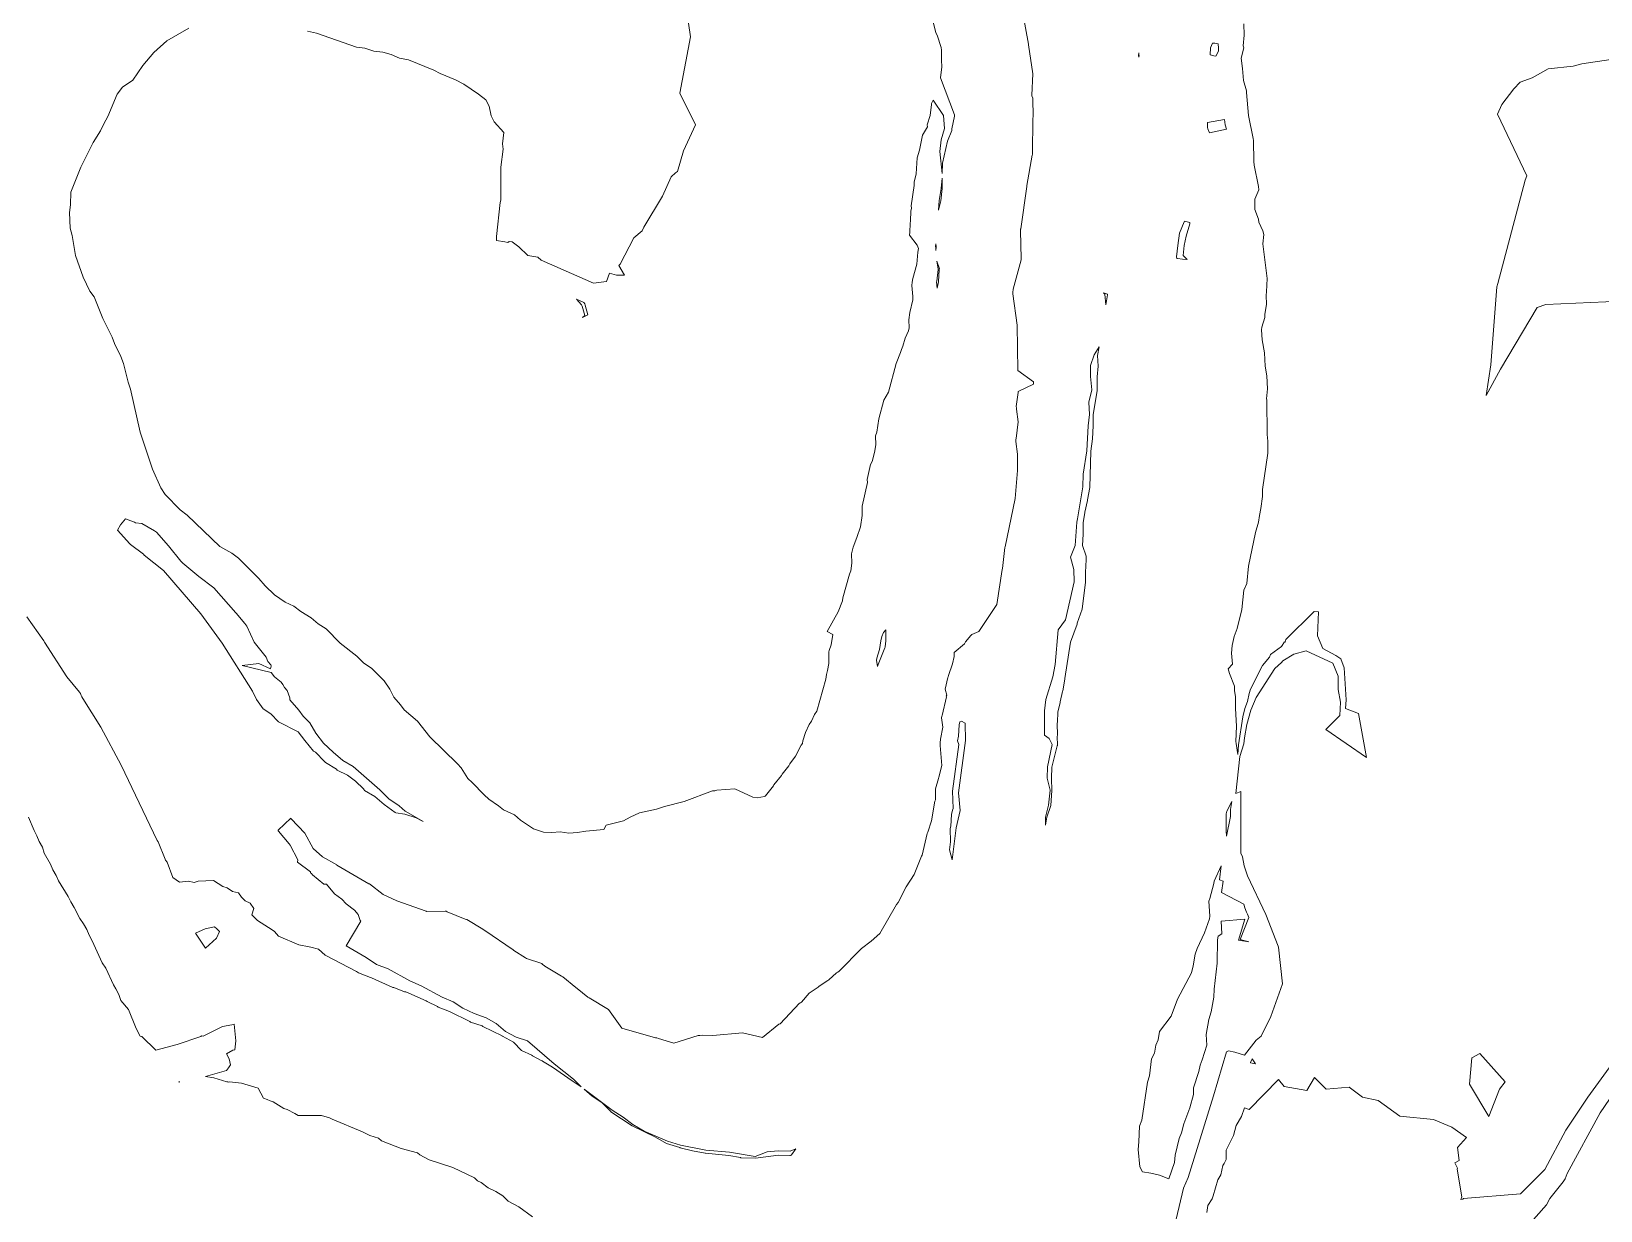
# Model space of a CAD drawing. Header units: metres. Extents: x 808187 to 810032, y 9155685 to 9157080.
# Drawn here: x 808641.2 to 808915.4, y 9156734.8 to 9156940.8 of the extents above; entities that cross this region are included whole.
import ezdxf

# ---------------------------------------------------------------- set-up
doc = ezdxf.new("R2010")
doc.units = ezdxf.units.M
doc.layers.add('C-TOPO-MAJR', color=9, linetype='Continuous')

msp = doc.modelspace()

# ---------------------------------------------------------------- linework, layer by layer
at = {"layer": 'C-TOPO-MAJR', "color": 9, "linetype": 'Continuous', "lineweight": 5}
for points, elevation in [([(808640.46, 9156838.5), (808643.42, 9156834.35), (808643.53, 9156834.1), (808647.42, 9156828.07), (808649.65, 9156825.38), (808649.81, 9156825.11), (808649.92, 9156824.79), (808650.08, 9156824.53), (808650.21, 9156824.27), (808653.4, 9156819.25), (808656.91, 9156812.62), (808663.24, 9156799.48), (808663.4, 9156799.22), (808664.59, 9156796.21), (808664.69, 9156796), (808664.96, 9156795.65), (808665.93, 9156793), (808667.11, 9156792.15), (808668.7, 9156792.33), (808669.67, 9156792.13), (808670.41, 9156792.32), (808673.09, 9156792.45), (808674.67, 9156791.39), (808675.42, 9156791.2), (808676.38, 9156790.55), (808677.42, 9156790.31), (808677.95, 9156789.54), (808678.57, 9156788.89), (808679.48, 9156788.5), (808680.08, 9156787.56), (808679.75, 9156786.47), (808680.72, 9156785.47), (808683.31, 9156783.87), (808683.7, 9156783.55), (808684.39, 9156782.73), (808687.96, 9156781.25), (808689.8, 9156780.86), (808690.07, 9156780.82), (808691.4, 9156780.48), (808692.56, 9156779.45), (808698.05, 9156776.57), (808698.38, 9156776.36), (808700.47, 9156775.5), (808700.65, 9156775.46), (808704.41, 9156773.79), (808704.55, 9156773.75), (808706.41, 9156773.04), (808706.63, 9156773.01), (808710.22, 9156771.46), (808710.41, 9156771.32), (808712.2, 9156770.43), (808712.32, 9156770.36), (808714.26, 9156769.59), (808717.85, 9156767.81), (808717.98, 9156767.74), (808719.99, 9156767.06), (808720.09, 9156766.98), (808723.46, 9156765.33), (808723.5, 9156765.3), (808723.56, 9156765.28), (808725.44, 9156764.21), (808726.85, 9156762.78), (808728.64, 9156761.94), (808728.68, 9156761.9), (808728.72, 9156761.88), (808728.77, 9156761.86), (808730.41, 9156760.97), (808730.48, 9156760.95), (808730.52, 9156760.91), (808732.28, 9156759.88), (808735.7, 9156757.48), (808737.29, 9156756.42), (808735.93, 9156757.77), (808732.58, 9156760.43), (808727.89, 9156764.43), (808725.93, 9156765.09), (808724.04, 9156766.11), (808722.42, 9156767.51), (808720.68, 9156768.47), (808718.61, 9156769.22), (808716.59, 9156770.17), (808714.92, 9156771.26), (808712.98, 9156772.06), (808709.31, 9156774.04), (808707.33, 9156774.91), (808703.6, 9156777.04), (808701.56, 9156777.78), (808699.73, 9156779.04), (808696.25, 9156781.05), (808698.78, 9156785.37), (808698.67, 9156785.48), (808698.33, 9156786.54), (808697.69, 9156787.29), (808696.23, 9156788.39), (808695.47, 9156789.21), (808694.21, 9156790.12), (808692.78, 9156791.83), (808692.35, 9156791.82), (808690.34, 9156793.47), (808690.19, 9156793.71), (808690.03, 9156793.79), (808690.01, 9156793.88), (808690.01, 9156793.99), (808687.71, 9156795.64), (808687.8, 9156796.05), (808686.45, 9156798.66), (808686.3, 9156798.87), (808684.43, 9156801.11), (808684.36, 9156801.13), (808684.36, 9156801.27), (808686.55, 9156803.33), (808686.64, 9156803.25), (808686.64, 9156803.25), (808688.99, 9156800.74), (808688.99, 9156800.73), (808689, 9156800.73), (808689, 9156800.72), (808690.46, 9156798.08), (808692.11, 9156796.59), (808694.59, 9156795.18), (808694.59, 9156795.17), (808700.17, 9156791.91), (808700.2, 9156791.9), (808700.25, 9156791.89), (808700.29, 9156791.87), (808702.72, 9156790.03), (808705.07, 9156788.9), (808710.21, 9156787.08), (808710.28, 9156787.07), (808713.53, 9156787.1), (808713.68, 9156787.08), (808713.89, 9156787.01), (808717.04, 9156785.72), (808717.33, 9156785.65), (808720.11, 9156783.94), (808720.33, 9156783.78), (808720.47, 9156783.73), (808725.39, 9156780.38), (808725.53, 9156780.26), (808727.57, 9156778.94), (808727.74, 9156778.85), (808730.4, 9156777.98), (808730.52, 9156777.82), (808730.81, 9156777.6), (808730.95, 9156777.48), (808733.86, 9156775.73), (808734.09, 9156775.65), (808736.34, 9156773.77), (808736.59, 9156773.59), (808738.44, 9156772.07), (808738.69, 9156771.99), (808742.05, 9156769.91), (808744.4, 9156766.67), (808750.28, 9156764.98), (808750.53, 9156764.96), (808750.78, 9156764.85), (808753.46, 9156764.06), (808757.7, 9156765.37), (808758.03, 9156765.38), (808758.56, 9156765.46), (808760.28, 9156765.39), (808765.48, 9156765.88), (808768.98, 9156765.06), (808771.8, 9156767.35), (808772.06, 9156767.44), (808775.42, 9156771.03), (808775.6, 9156771.11), (808775.78, 9156771.22), (808777.11, 9156772.78), (808778.68, 9156773.83), (808778.88, 9156774.01), (808780.39, 9156774.97), (808780.54, 9156775.13), (808781.91, 9156776.33), (808782.12, 9156776.45), (808782.34, 9156776.65), (808786.27, 9156780.59), (808787.95, 9156781.86), (808789.44, 9156783.22), (808792.35, 9156788.26), (808792.64, 9156788.64), (808794.05, 9156791.35), (808795.44, 9156793.54), (808796.73, 9156796.69), (808796.83, 9156796.9), (808797.75, 9156800.69), (808797.86, 9156800.93), (808798.49, 9156802.91), (808799.07, 9156806.32), (808799.18, 9156806.56), (808799.21, 9156808.45), (808799.68, 9156810.28), (808799.77, 9156810.51), (808800.28, 9156812.53), (808799.97, 9156816.05), (808800.01, 9156816.3), (808799.99, 9156816.54), (808800.05, 9156817.17), (808800.46, 9156819.25), (808800.24, 9156820.9), (808800.29, 9156821.15), (808800.36, 9156821.27), (808801.1, 9156824.53), (808801.07, 9156824.64), (808801.14, 9156824.85), (808800.88, 9156825.88), (808801.34, 9156827.92), (808801.37, 9156828.03), (808801.47, 9156828.25), (808802.14, 9156830.29), (808802.46, 9156831.62), (808802.47, 9156831.73), (808802.46, 9156832.32), (808804.24, 9156833.81), (808804.45, 9156834.16), (808805.34, 9156835.28), (808805.5, 9156835.46), (808806.76, 9156835.94), (808809.87, 9156840.66), (808810.83, 9156846.81), (808810.91, 9156846.95), (808811.29, 9156850.61), (808811.35, 9156850.77), (808813.09, 9156859.2), (808813.43, 9156863.39), (808813.47, 9156863.55), (808813.53, 9156863.89), (808813.52, 9156866.92), (808813.22, 9156869.14), (808813.21, 9156869.33), (808813.24, 9156869.5), (808813.29, 9156869.7), (808813.61, 9156872.59), (808813.31, 9156874.82), (808813.31, 9156875.04), (808813.29, 9156875.24), (808813.63, 9156877.68), (808813.62, 9156877.87), (808816.33, 9156879.16), (808816.32, 9156879.35), (808816.33, 9156879.55), (808813.58, 9156881.54), (808813.43, 9156889.47), (808812.68, 9156894.97), (808812.72, 9156895.36), (808812.76, 9156895.57), (808812.77, 9156895.78), (808814.15, 9156900.9), (808814.12, 9156901.01), (808814.13, 9156901.1), (808814.03, 9156905.92), (808814.02, 9156906.02), (808814.05, 9156906.23), (808814.07, 9156906.32), (808815.12, 9156913.68), (808815.13, 9156913.89), (808816.05, 9156919.15), (808816.11, 9156919.3), (808816.2, 9156925.69), (808816.22, 9156925.79), (808816.17, 9156929.13), (808816.01, 9156929.55), (808816.03, 9156929.67), (808816.17, 9156933.39), (808815.4, 9156938.44), (808815.4, 9156938.56), (808814.51, 9156943.64)], 2850), ([(808755.69, 9156944.6), (808756.39, 9156939.83), (808754.54, 9156929.97), (808757.28, 9156924.44), (808755.14, 9156919.92), (808754.12, 9156916.29), (808753.75, 9156916.06), (808753, 9156915.4), (808751.5, 9156912.01), (808748.23, 9156906.61), (808747.95, 9156905.96), (808746.48, 9156904.72), (808744.11, 9156900.13), (808743.87, 9156899.89), (808744.85, 9156898.18), (808743.43, 9156898.22), (808742.23, 9156898.57), (808741.74, 9156897.08), (808739.45, 9156896.81), (808730.29, 9156900.85), (808729.71, 9156901.36), (808727.96, 9156901.62), (808726.38, 9156903.17), (808725.26, 9156904.05), (808724.72, 9156904.08), (808724.45, 9156903.92), (808723.97, 9156904.04), (808722.48, 9156904.25), (808722.49, 9156904.91), (808722.49, 9156904.98), (808723.11, 9156910.92), (808723.23, 9156911.29), (808723.27, 9156917.09), (808723.64, 9156920.21), (808723.52, 9156921.13), (808723.76, 9156923.15), (808722.06, 9156924.98), (808721.57, 9156926.01), (808721.23, 9156927.73), (808720.65, 9156928.81), (808719.36, 9156929.8), (808716.81, 9156931.56), (808715.35, 9156932.33), (808712.64, 9156933.42), (808711.55, 9156934), (808707.12, 9156935.82), (808705.55, 9156936.09), (808704.07, 9156936.73), (808702.66, 9156937.14), (808701.07, 9156937.34), (808699.51, 9156937.83), (808698.04, 9156938.04), (808691.03, 9156940.45), (808689.47, 9156940.8)], 2860), ([(808668.78, 9156941.37), (808664.9, 9156939.13), (808662.65, 9156937.11), (808660.7, 9156934.81), (808658.99, 9156932.27), (808657.16, 9156931.06), (808656.24, 9156929.82), (808654.59, 9156925.93), (808653.89, 9156924.61), (808653.35, 9156923.4), (808652.02, 9156921.35), (808649.91, 9156917.06), (808648.15, 9156912.73), (808648.1, 9156910.51), (808647.9, 9156909.15), (808648.01, 9156906.4), (808648.36, 9156905.15), (808648.96, 9156901.64), (808650.29, 9156897.83), (808651.46, 9156895.43), (808652.19, 9156894.4), (808653.71, 9156890.66), (808655.34, 9156887.37), (808655.78, 9156886.24), (808656.89, 9156883.98), (808657.34, 9156882.77), (808658.17, 9156879.52), (808658.59, 9156878.3), (808660.26, 9156870.76), (808662.41, 9156864.31), (808663.86, 9156861.08), (808664.63, 9156859.91), (808667.21, 9156857.23), (808668.46, 9156856.28), (808674.16, 9156850.81), (808676.27, 9156849.62), (808677.4, 9156848.76), (808681, 9156845.19), (808682.06, 9156843.92), (808683.72, 9156842.36), (808685.6, 9156841.09), (808687.09, 9156840.37), (808688.32, 9156839.46), (808690.12, 9156838.34), (808691.37, 9156837.31), (808692.74, 9156836.41), (808695.18, 9156833.95), (808698.08, 9156831.68), (808699.29, 9156830.47), (808700.71, 9156829.5), (808702.87, 9156827.37), (808703.84, 9156825.9), (808704.58, 9156824.48), (808705.74, 9156823.14), (808706.36, 9156822.29), (808708.68, 9156820.32), (808710.87, 9156817.57), (808715.7, 9156812.84), (808716.3, 9156812.12), (808717.46, 9156810.29), (808718.26, 9156809.6), (808720.33, 9156807.4), (808721.13, 9156806.68), (808722.86, 9156805.53), (808723.71, 9156804.82), (808725.65, 9156803.91), (808726.7, 9156802.98), (808728.94, 9156801.47), (808730.69, 9156800.93), (808732.16, 9156800.87), (808733.62, 9156800.97), (808735.12, 9156800.75), (808736.62, 9156800.84), (808738.13, 9156801.1), (808741.22, 9156801.35), (808741.65, 9156802.15), (808744.66, 9156802.86), (808745.87, 9156803.53), (808747.48, 9156804.26), (808750.45, 9156804.91), (808751.83, 9156805.4), (808755.3, 9156806.24), (808760.23, 9156808.11), (808760.61, 9156808.12), (808760.96, 9156808.23), (808764.11, 9156808.45), (808767.25, 9156807.05), (808768.04, 9156806.91), (808769.3, 9156807.12), (808769.43, 9156807.18), (808769.51, 9156807.27), (808770.86, 9156809.03), (808770.95, 9156809.16), (808772.28, 9156810.83), (808772.38, 9156811.05), (808773.55, 9156812.52), (808773.74, 9156812.84), (808774.72, 9156814.19), (808775.71, 9156816.09), (808775.93, 9156816.41), (808776, 9156816.87), (808776.49, 9156818.31), (808777.1, 9156819.72), (808777.5, 9156820.27), (808778.06, 9156821.47), (808778.44, 9156822.05), (808780.05, 9156827.62), (808780.12, 9156828.47), (808780.33, 9156829.15), (808780.53, 9156830.37), (808780.56, 9156832.42), (808780.61, 9156832.62), (808780.95, 9156833.61), (808781.27, 9156835.46), (808780.27, 9156835.95), (808782.19, 9156839.42), (808782.91, 9156841.31), (808782.99, 9156841.85), (808784.18, 9156846), (808784.4, 9156846.56), (808784.55, 9156847.9), (808784.5, 9156849.52), (808784.8, 9156850.71), (808785.44, 9156852.36), (808786.08, 9156854.24), (808786.37, 9156856.24), (808786.39, 9156857.84), (808787.31, 9156861.96), (808787.24, 9156862.51), (808787.7, 9156864.63), (808787.85, 9156865.14), (808788.1, 9156865.65), (808788.53, 9156867.23), (808788.76, 9156868.57), (808788.71, 9156870.15), (808788.95, 9156870.76), (808789.27, 9156873.08), (808790.17, 9156876.37), (808790.97, 9156877.79), (808792.32, 9156882.79), (808793.09, 9156884.72), (808793.24, 9156885.23), (808793.45, 9156885.79), (808793.86, 9156887.18), (808794.44, 9156888.46), (808794.59, 9156889.01), (808794.52, 9156890.43), (808794.69, 9156891.7), (808795.24, 9156893.92), (808795.25, 9156894.5), (808795.02, 9156896.42), (808795.09, 9156897), (808795.2, 9156897.63), (808795.9, 9156900.1), (808796.08, 9156902.21), (808796.21, 9156902.84), (808795.97, 9156903.42), (808794.64, 9156905.19), (808794.71, 9156905.72), (808794.77, 9156907.2), (808794.84, 9156907.72), (808794.89, 9156909.39), (808795, 9156909.9), (808794.92, 9156910.32), (808795.45, 9156913.87), (808795.47, 9156914.47), (808795.82, 9156915.91), (808796, 9156918.67), (808796.4, 9156920.06), (808796.48, 9156920.64), (808796.93, 9156922.67), (808797.76, 9156924.12), (808797.73, 9156924.46), (808798.26, 9156926.11), (808798.51, 9156928), (808798.49, 9156928.2), (808798.77, 9156928.75), (808800.6, 9156926.12), (808800.73, 9156923.83), (808800.16, 9156921.83), (808799.95, 9156919.83), (808800.35, 9156915.95), (808800.42, 9156917.78), (808801.28, 9156921.6), (808802.03, 9156923.5), (808802.04, 9156923.76), (808802.53, 9156926), (808802.53, 9156926.2), (808800.04, 9156932.7), (808800.29, 9156934.61), (808800.29, 9156934.61), (808800.3, 9156934.95), (808800.23, 9156935.41), (808800.24, 9156937.53), (808800.16, 9156937.95), (808799.48, 9156940.13), (808799.25, 9156940.56), (808798.74, 9156942.68)], 2860), ([(808841.22, 9156733.32), (808842.53, 9156738.73), (808843.32, 9156740.61), (808847.75, 9156754.88), (808850.03, 9156762.55), (808850.35, 9156762.69), (808851.47, 9156762.46), (808853.13, 9156761.98), (808855.19, 9156764.56), (808856.07, 9156765.29), (808857.76, 9156768.68), (808859.81, 9156774.4), (808859.81, 9156774.43), (808859.08, 9156780.83), (808859.03, 9156781), (808856.9, 9156786.55), (808853.69, 9156793.28), (808853.1, 9156795.03), (808852.8, 9156796.58), (808852.5, 9156797.23), (808852.51, 9156808), (808851.62, 9156807.67), (808852.32, 9156814.1), (808853.05, 9156816.31), (808853.15, 9156817.4), (808853.56, 9156819.69), (808854.24, 9156822.23), (808855.17, 9156824.45), (808858.47, 9156829.47), (808859.63, 9156830.57), (808859.85, 9156830.82), (808861.76, 9156831.99), (808863.93, 9156832.59), (808868.58, 9156830.41), (808869.5, 9156828.18), (808869.5, 9156825.81), (808869.91, 9156823.61), (808869.84, 9156821.29), (808867.38, 9156818.82), (808874.48, 9156813.94), (808873.09, 9156821.62), (808870.81, 9156822.52), (808870.89, 9156824), (808870.56, 9156829.59), (808869.96, 9156831.19), (808869.11, 9156831.77), (808866.82, 9156833), (808865.93, 9156835.21), (808866.09, 9156839.38), (808865.34, 9156839.43), (808860.4, 9156834.59), (808860.25, 9156834.12), (808860.16, 9156834.13), (808859.63, 9156833.35), (808857.71, 9156831.96), (808857.54, 9156831.47), (808856.31, 9156830.01), (808854.18, 9156825.87), (808853.98, 9156825.14), (808853.7, 9156823.72), (808853.23, 9156822.5), (808852.87, 9156821.06), (808852.12, 9156816.17), (808852.02, 9156814.45), (808851.68, 9156816.41), (808851.65, 9156816.73), (808851.77, 9156819.41), (808851.57, 9156822.49), (808851.59, 9156824.63), (808851.43, 9156825.6), (808851.43, 9156826.41), (808850.51, 9156828.61), (808850.32, 9156829.45), (808851.06, 9156830.26), (808850.89, 9156832.18), (808851.01, 9156833.5), (808851.35, 9156835.08), (808851.87, 9156836.5), (808852.67, 9156839.78), (808853.07, 9156843.16), (808853.54, 9156844.36), (808853.88, 9156847.4), (808855.09, 9156853.25), (808855.63, 9156855.04), (808855.77, 9156856.25), (808856.03, 9156857.46), (808856.3, 9156859.57), (808856.29, 9156860.79), (808857.21, 9156867.12), (808857.22, 9156869.2), (808857.1, 9156870.37), (808857.07, 9156876.44), (808857.01, 9156876.63), (808857.2, 9156878.32), (808857.04, 9156880.64), (808856.77, 9156882.31), (808856.66, 9156884.66), (808856.25, 9156886.89), (808856.12, 9156888.68), (808856.18, 9156889.11), (808856.72, 9156890.79), (808856.73, 9156891.4), (808857.02, 9156893.09), (808856.94, 9156894.69), (808857.02, 9156895.31), (808857.11, 9156897.64), (808856.36, 9156903.65), (808856.53, 9156905.33), (808856.37, 9156905.93), (808855.69, 9156907.49), (808855.58, 9156908.01), (808854.96, 9156909.66), (808854.97, 9156911.45), (808855.64, 9156913.13), (808855.58, 9156913.67), (808854.84, 9156917.41), (808854.78, 9156918.05), (808854.74, 9156921.73), (808854.7, 9156922.07), (808853.83, 9156926.11), (808853.51, 9156930.09), (808853.53, 9156930.42), (808852.98, 9156932.18), (808852.83, 9156934.32), (808852.57, 9156936.13), (808853.02, 9156937.92), (808852.91, 9156938.27), (808853.09, 9156940.13), (808853.03, 9156942.1)], 2840), ([(808924.94, 9156937.04), (808912.06, 9156935.13), (808910.57, 9156934.74), (808906.22, 9156934.23), (808903.42, 9156932.68), (808901.34, 9156931.92), (808900.22, 9156930.74), (808898.12, 9156928.02), (808897.33, 9156926.35), (808902.47, 9156915.56), (808902.2, 9156914.82), (808897.44, 9156896.74), (808897.23, 9156896.19), (808896.18, 9156882.52), (808895.39, 9156877.21), (808897.89, 9156881.8), (808904.27, 9156892.53), (808905.82, 9156893.09), (808921.54, 9156893.77)], 2840), ([(808640.74, 9156803.51), (808641.71, 9156801.21), (808642.22, 9156800.28), (808642.6, 9156799.26), (808643.18, 9156798.29), (808643.49, 9156797.23), (808644.6, 9156795.32), (808645, 9156794.32), (808645.56, 9156793.35), (808645.99, 9156792.41), (808647.66, 9156789.66), (808648.15, 9156788.71), (808648.73, 9156787.77), (808649.73, 9156785.82), (808650.36, 9156784.92), (808650.91, 9156783.93), (808651.36, 9156782.91), (808651.89, 9156781.94), (808653.6, 9156778.06), (808654.24, 9156777.17), (808655.6, 9156774.23), (808656.01, 9156773.55), (808656.5, 9156772.53), (808656.9, 9156771.5), (808658.2, 9156769.92), (808659.56, 9156766.63), (808660.25, 9156765.29), (808660.53, 9156765.21), (808663.01, 9156762.8), (808666.73, 9156763.79), (808670.85, 9156765.24), (808670.97, 9156765.31), (808671.27, 9156765.3), (808674.63, 9156766.94), (808676.24, 9156767.25), (808676.67, 9156767.37), (808676.98, 9156764.46), (808676.79, 9156762.9), (808676.41, 9156762.83), (808675.34, 9156762.18), (808675.79, 9156761.33), (808676.04, 9156760.29), (808675.7, 9156759.76), (808675.32, 9156759.28), (808671.64, 9156758.2), (808673.13, 9156758.02), (808675.38, 9156757.32), (808675.56, 9156757.29), (808675.7, 9156757.24), (808675.88, 9156757.28), (808677.98, 9156757.09), (808680.87, 9156756.2), (808681.78, 9156754.43), (808682.46, 9156754.19), (808682.97, 9156753.95), (808683.48, 9156753.78), (808685.34, 9156752.66), (808685.95, 9156752.44), (808687.29, 9156751.79), (808687.88, 9156751.39), (808691.9, 9156751.39), (808693.35, 9156750.98), (808693.79, 9156750.76), (808699.08, 9156748.59), (808700.39, 9156747.93), (808701.87, 9156747.45), (808702.42, 9156746.98), (808705.87, 9156745.67), (808708.68, 9156744.87), (808709.11, 9156744.55), (808710.76, 9156743.67), (808714.84, 9156742.35), (808718.67, 9156740.51), (808719.2, 9156740.02), (808719.83, 9156739.71), (808721.05, 9156738.77), (808722.4, 9156738.16), (808723.59, 9156737.36), (808724.51, 9156736.47), (808726.37, 9156735.44), (808728.78, 9156733.71)], 2840), ([(808920.31, 9156764.48), (808913.12, 9156754.61), (808909.31, 9156748.84), (808905.64, 9156742), (808901.4, 9156737.72), (808891.39, 9156736.93), (808891.32, 9156736.81), (808890.94, 9156736.74), (808891.11, 9156737.22), (808890.32, 9156742.07), (808890.37, 9156742.2), (808889.91, 9156743.12), (808890.65, 9156743.54), (808890.39, 9156745.84), (808891.95, 9156747.56), (808889.35, 9156749.4), (808886.16, 9156750.74), (808880.27, 9156751.28), (808876.53, 9156754.06), (808873.75, 9156754.6), (808871.43, 9156756.39), (808867.4, 9156756.04), (808865.37, 9156758.06), (808864.02, 9156755.8), (808860.11, 9156756.48), (808859.09, 9156757.69), (808853.95, 9156752.47), (808853.15, 9156752.73), (808852.65, 9156751.25), (808851.73, 9156749.66), (808851.25, 9156747.93), (808849.94, 9156745.34), (808849.96, 9156743.73), (808849.62, 9156743.02), (808849.4, 9156742.66), (808849.05, 9156741.08), (808848.52, 9156740.15), (808847.7, 9156737.38), (808847.5, 9156736.86), (808846.74, 9156735.67), (808846.56, 9156734.48)], 2840), ([(808900.08, 9156729.22), (808905.91, 9156735.79), (808906.49, 9156736.92), (808908.83, 9156739.8), (808909.17, 9156740.36), (808909.53, 9156741.28), (808915.29, 9156751.89), (808919.53, 9156758.14)], 2840)]:
    msp.add_lwpolyline(points, dxfattribs=dict(at, elevation=elevation))
for points, elevation in [([(808847.18, 9156936.68), (808847.81, 9156936.5), (808848.15, 9156936.44), (808848.63, 9156937.36), (808848.62, 9156937.85), (808848.55, 9156938.64), (808848, 9156938.73), (808847.55, 9156938.75), (808847.22, 9156937.9), (808847.18, 9156936.68)], 2840), ([(808834.67, 9156936.51), (808834.73, 9156936.3), (808834.74, 9156936.55), (808834.73, 9156936.56), (808834.69, 9156937.02), (808834.65, 9156936.56), (808834.67, 9156936.51)], 2850), ([(808846.7, 9156923.98), (808846.73, 9156923.79), (808847.06, 9156923.07), (808850.03, 9156923.71), (808849.79, 9156924.46), (808849.67, 9156925.42), (808846.71, 9156924.85), (808846.7, 9156923.98)], 2840), ([(808799.82, 9156911.24), (808799.72, 9156909.58), (808800.1, 9156911.17), (808800.34, 9156913.33), (808800.34, 9156915.16), (808800.17, 9156913.33), (808799.82, 9156911.24)], 2860), ([(808841.3, 9156901.39), (808841.32, 9156901.11), (808841.45, 9156901.1), (808842.32, 9156900.99), (808843.16, 9156900.95), (808842.46, 9156901.65), (808842.64, 9156903.38), (808842.95, 9156905), (808843.6, 9156907.16), (808843.63, 9156907.36), (808843.63, 9156907.41), (808843.59, 9156907.41), (808842.65, 9156907.61), (808842.62, 9156907.54), (808841.82, 9156905.56), (808841.81, 9156905.52), (808841.5, 9156903.41), (808841.49, 9156903.39), (808841.3, 9156901.4), (808841.3, 9156901.39), (808841.3, 9156901.39)], 2840), ([(808799.24, 9156903.16), (808799.26, 9156902.49), (808799.31, 9156903.17), (808799.31, 9156903.2), (808799.25, 9156903.69), (808799.16, 9156903.18), (808799.24, 9156903.16)], 2860), ([(808799.36, 9156897.01), (808799.48, 9156895.95), (808799.71, 9156897.05), (808799.85, 9156899.21), (808799.87, 9156899.29), (808799.42, 9156900.63), (808799.63, 9156899.32), (808799.63, 9156899.18), (808799.43, 9156897.18), (808799.36, 9156897.01)], 2860), ([(808828.74, 9156894.89), (808828.96, 9156893.01), (808829.22, 9156894.74), (808829.22, 9156894.78), (808829.23, 9156894.89), (808828.51, 9156895.14), (808828.74, 9156894.89)], 2850), ([(808737.53, 9156890.82), (808738.44, 9156891.29), (808737.97, 9156892.94), (808737.91, 9156893.22), (808737.78, 9156893.4), (808736.45, 9156894), (808737.32, 9156893.05), (808737.48, 9156892.78), (808737.94, 9156891.15), (808737.53, 9156890.82)], 2860), ([(808818.41, 9156803.55), (808818.37, 9156802.13), (808818.61, 9156803.53), (808819.34, 9156805.54), (808819.53, 9156808.21), (808819.43, 9156810.3), (808819.44, 9156810.34), (808819.53, 9156812.24), (808820.46, 9156816), (808820.47, 9156816.07), (808820.44, 9156817.66), (808820.48, 9156817.78), (808820.45, 9156819.92), (808820.5, 9156820.1), (808820.58, 9156821.84), (808820.97, 9156823.54), (808820.97, 9156823.68), (808821.39, 9156825.49), (808821.41, 9156825.61), (808821.78, 9156827.63), (808821.77, 9156827.75), (808822.79, 9156834.1), (808823.9, 9156837.25), (808823.93, 9156837.39), (808824.78, 9156839.85), (808825.39, 9156844.55), (808825.39, 9156846.69), (808825.41, 9156846.8), (808825.42, 9156846.9), (808825.48, 9156848.99), (808825.5, 9156849.14), (808824.85, 9156850.96), (808824.99, 9156852.98), (808824.98, 9156853.05), (808824.95, 9156854.94), (808825.27, 9156856.76), (808825.27, 9156856.83), (808825.76, 9156858.86), (808825.76, 9156858.93), (808826.14, 9156861.12), (808826.32, 9156867.44), (808826.63, 9156869.64), (808826.73, 9156871.86), (808826.72, 9156871.91), (808826.73, 9156873.85), (808827.41, 9156878), (808827.43, 9156878.05), (808827.44, 9156878.1), (808827.44, 9156880.46), (808827.6, 9156882.32), (808827.47, 9156884.17), (808827.76, 9156885.7), (808826.92, 9156884.26), (808826.25, 9156882.42), (808826.27, 9156880.5), (808826.5, 9156878.17), (808825.97, 9156876), (808826.09, 9156873.89), (808825.83, 9156871.91), (808825.6, 9156867.49), (808824.95, 9156863.47), (808824.9, 9156861.22), (808823.98, 9156855.63), (808823.86, 9156855.03), (808823.6, 9156850.98), (808822.76, 9156848.93), (808823.34, 9156846.78), (808823.43, 9156844.65), (808821.89, 9156838.02), (808820.63, 9156836.25), (808820.06, 9156830.19), (808819.65, 9156828.07), (808818.43, 9156824.1), (808818.21, 9156822.08), (808818.23, 9156817.87), (808819.01, 9156817.25), (808819.57, 9156816.23), (808818.74, 9156812.34), (808818.7, 9156810.36), (808819.22, 9156808.22), (808818.9, 9156805.61), (808818.41, 9156803.55)], 2850), ([(808706.52, 9156804.59), (808705.51, 9156805.5), (808703.66, 9156806.74), (808702.09, 9156808.32), (808697.48, 9156812.36), (808695.66, 9156813.42), (808693.94, 9156814.86), (808692.29, 9156816.44), (808690.95, 9156818.18), (808689.87, 9156819.98), (808688.74, 9156821.19), (808687.94, 9156822.2), (808686.41, 9156824.01), (808686.41, 9156824.36), (808685.94, 9156825.68), (808685.45, 9156826.17), (808685.18, 9156826.69), (808684.89, 9156827.12), (808683.7, 9156828.04), (808683.16, 9156828.77), (808678.05, 9156830.03), (808680.99, 9156830.36), (808683, 9156829.43), (808683.16, 9156829.93), (808683.11, 9156830.02), (808683.09, 9156830.11), (808682.54, 9156830.72), (808682.26, 9156831.48), (808680.18, 9156834.08), (808678.88, 9156836.89), (808678.54, 9156837.38), (808677.03, 9156839.15), (808676.94, 9156839.22), (808676.97, 9156839.22), (808673.1, 9156843.56), (808670.49, 9156845.55), (808667.72, 9156847.9), (808667.38, 9156848.22), (808665.18, 9156850.9), (808663.1, 9156853.3), (808662.76, 9156853.57), (808660.56, 9156854.81), (808659.46, 9156854.93), (808659.28, 9156855.05), (808659.09, 9156855.09), (808657.7, 9156855.66), (808656.79, 9156854.59), (808656.31, 9156853.67), (808658.47, 9156851.29), (808658.54, 9156851.14), (808660.85, 9156849.45), (808660.95, 9156849.31), (808664.32, 9156846.63), (808670.84, 9156839.06), (808674.59, 9156833.9), (808679.89, 9156825.55), (808680.57, 9156824.1), (808681.74, 9156822.47), (808683.08, 9156821.6), (808684.4, 9156820.16), (808687.87, 9156818.42), (808689, 9156816.9), (808690.51, 9156815.06), (808690.9, 9156814.88), (808692.46, 9156813.26), (808692.65, 9156813.1), (808694.52, 9156811.89), (808694.68, 9156811.71), (808696.46, 9156810.88), (808697.86, 9156809.81), (808699.27, 9156808.46), (808699.36, 9156808.29), (808699.46, 9156808.2), (808701.27, 9156807.11), (808702.86, 9156805.73), (808704.78, 9156804.37), (808704.92, 9156804.29), (808706.47, 9156804.08), (808708.48, 9156803.4), (808709.69, 9156802.79), (808706.66, 9156804.49), (808706.52, 9156804.59)], 2860), ([(808789.03, 9156829.86), (808789.14, 9156830.2), (808790.34, 9156833.11), (808790.38, 9156833.23), (808790.4, 9156833.3), (808790.5, 9156834.32), (808790.48, 9156836.25), (808790.09, 9156835.79), (808789.82, 9156835.08), (808789.64, 9156834.33), (808789.42, 9156832.84), (808788.96, 9156831.3), (808788.87, 9156830.9), (808789, 9156830.23), (808789.03, 9156829.86)], 2860), ([(808804.37, 9156819.94), (808803.7, 9156820.31), (808803.41, 9156820.16), (808803.31, 9156819.66), (808803.19, 9156817.67), (808803.04, 9156816.87), (808803.25, 9156816.23), (808802.13, 9156808.07), (808802.25, 9156805.02), (808802.13, 9156804.73), (808801.95, 9156803.99), (808801.87, 9156801.94), (808801.76, 9156801.54), (808801.82, 9156799.23), (808801.64, 9156797.81), (808802.09, 9156796.07), (808802.77, 9156801.67), (808803.5, 9156804.67), (808803.19, 9156807.76), (808804.45, 9156816.93), (808804.37, 9156819.94)], 2850), ([(808849.96, 9156801.29), (808849.94, 9156801.18), (808850.01, 9156800.2), (808850.71, 9156803.66), (808850.73, 9156804.86), (808850.94, 9156806.27), (808850.08, 9156804.55), (808849.98, 9156804.11), (808849.96, 9156801.29)], 2840), ([(808847.11, 9156786.25), (808847.04, 9156785.78), (808846.19, 9156783.33), (808844.89, 9156780.59), (808844.54, 9156779.59), (808844.21, 9156777.58), (808843.88, 9156776.32), (808841.48, 9156771.74), (808840.33, 9156768.75), (808838.3, 9156766.11), (808838.09, 9156764.65), (808837.66, 9156763.7), (808837.45, 9156762.33), (808836.91, 9156761.32), (808836.56, 9156758.34), (808836.21, 9156757.22), (808835.2, 9156750.61), (808834.79, 9156749.56), (808834.72, 9156746.81), (808834.57, 9156745.47), (808834.9, 9156742.44), (808835.32, 9156741.58), (808836.79, 9156741.37), (808838.29, 9156740.98), (808839.97, 9156740.35), (808840.96, 9156743.18), (808841.04, 9156744.49), (808841.77, 9156747.37), (808842.15, 9156748.41), (808842.56, 9156749.97), (808843.62, 9156752.77), (808844.23, 9156755.09), (808844.27, 9156756.27), (808845.21, 9156759.08), (808845.4, 9156760.19), (808845.76, 9156761.14), (808846.57, 9156763.7), (808846.44, 9156765.57), (808846.93, 9156768.16), (808847.34, 9156769.51), (808847.78, 9156772.06), (808847.85, 9156773.49), (808848.41, 9156778.05), (808848.46, 9156782.11), (808848.54, 9156782.74), (808849.21, 9156783.17), (808849.07, 9156785.34), (808853.23, 9156785.73), (808852.1, 9156782.02), (808853.94, 9156781.78), (808852.38, 9156782.13), (808853.93, 9156785.98), (808853.7, 9156786.58), (808853.53, 9156786.91), (808853.24, 9156787.68), (808853.07, 9156788.35), (808849.14, 9156790.37), (808849.43, 9156792.33), (808848.8, 9156792.56), (808849.08, 9156795.05), (808847.87, 9156792.35), (808847.8, 9156791.97), (808847.08, 9156789.31), (808846.92, 9156788.87), (808847.11, 9156786.25)], 2840), ([(808671.62, 9156784.04), (808669.89, 9156783.27), (808671.68, 9156780.67), (808673.59, 9156782.4), (808674.12, 9156783.54), (808673.67, 9156784.05), (808673.25, 9156784.37), (808671.62, 9156784.04)], 2850), ([(808855.1, 9156760.43), (808854.49, 9156761.34), (808854.21, 9156760.69), (808854.18, 9156760.59), (808855.1, 9156760.43)], 2840), ([(808898.69, 9156757.32), (808894.24, 9156762.22), (808892.89, 9156761.5), (808892.44, 9156756.91), (808895.86, 9156751.27), (808897.68, 9156756.01), (808898.69, 9156757.32)], 2840), ([(808667.04, 9156757.26), (808667.19, 9156757.31), (808667.04, 9156757.28), (808667.03, 9156757.26), (808667.04, 9156757.26)], 2840), ([(808746.21, 9156749.63), (808750.25, 9156747.63), (808750.25, 9156747.63), (808752.21, 9156746.52), (808754.52, 9156745.8), (808754.58, 9156745.79), (808756.74, 9156745.23), (808758.97, 9156744.84), (808759.01, 9156744.83), (808763.09, 9156744.41), (808765.09, 9156744.06), (808765.2, 9156744.03), (808767.76, 9156743.96), (808771.73, 9156744.46), (808773.74, 9156744.44), (808773.8, 9156744.41), (808773.86, 9156744.44), (808773.96, 9156744.5), (808774.01, 9156744.53), (808774.76, 9156745.59), (808773.8, 9156745.18), (808771.71, 9156745.22), (808769.78, 9156745.06), (808767.7, 9156744.24), (808763.18, 9156745), (808759.07, 9156745.38), (808754.66, 9156746.23), (808752.35, 9156746.92), (808748.28, 9156748.69), (808746.3, 9156749.82), (808744.61, 9156751.12), (808742.7, 9156752.34), (808737.83, 9156755.99), (808739.19, 9156754.81), (808739.21, 9156754.8), (808740.88, 9156753.67), (808742.46, 9156752.1), (808742.48, 9156752.08), (808742.49, 9156752.07), (808746.21, 9156749.63)], 2850)]:
    msp.add_lwpolyline(points, close=True, dxfattribs=dict(at, elevation=elevation))

doc.saveas('drawing.dxf')
